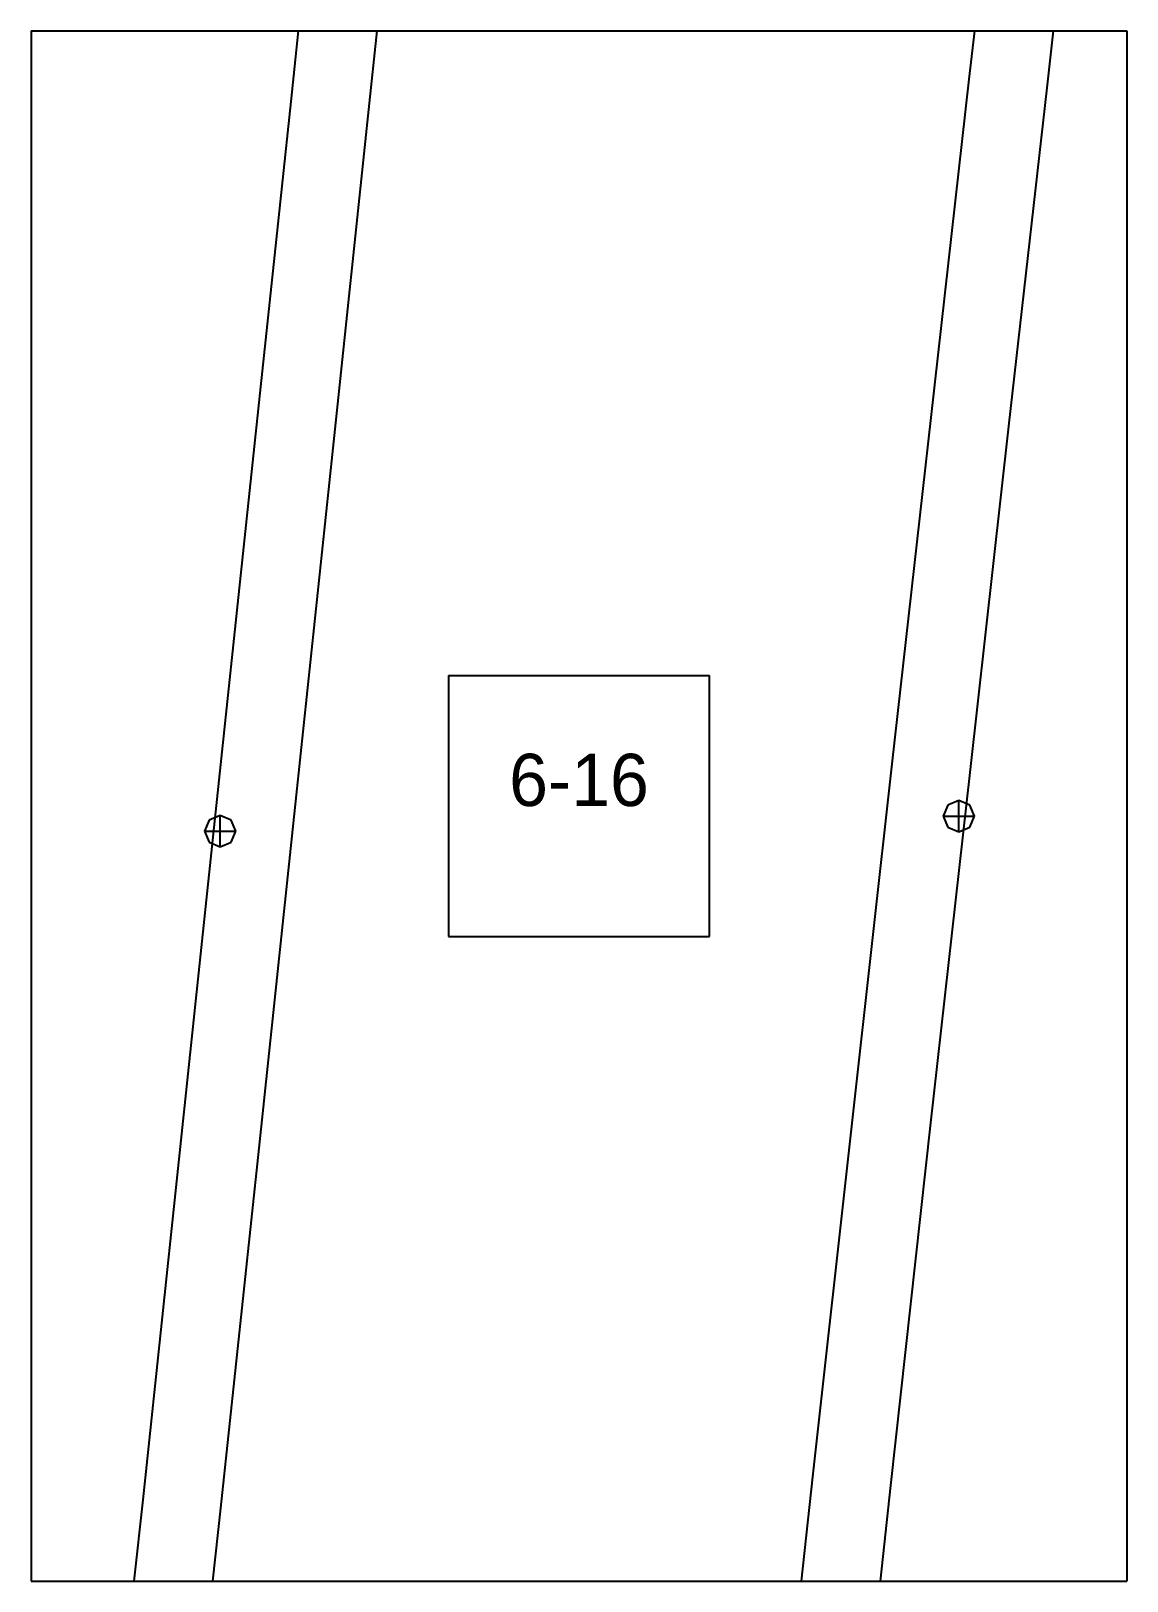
# Paper-space layout 'Plan 6-16' of a CAD drawing. Header units: metres, sheet in millimetres. Extents: x 0 to 210, y 0 to 297.
# The model-space entities are those that its viewports show. They can reach past a viewport. Long polylines and large blocks are cut down to what shows.
import ezdxf
from ezdxf.enums import TextEntityAlignment as Align

# ---------------------------------------------------------------- set-up
doc = ezdxf.new("R2010")
doc.units = ezdxf.units.M
for name, color, linetype in [('default', 7, 'Continuous'), ('TEXTLAYER', 7, 'Continuous'), ('VIEWPORTS', 7, 'Continuous')]:
    doc.layers.add(name, color=color, linetype=linetype)

msp = doc.modelspace()

# ---------------------------------------------------------------- linework, layer by layer
at = {"color": 9}
for p, q in [((3150, -1188), (3150, -1485)), ((3150, -1188), (3150, -1485)), ((3360, -1188), (3360, -1485)), ((3360, -1188), (3360, -1485)), ((2940, -1485), (3150, -1485)), ((2940, -1485), (3150, -1485)), ((3150, -1485), (3360, -1485)), ((3150, -1485), (3150, -1782)), ((3150, -1485), (3360, -1485)), ((3150, -1485), (3150, -1782)), ((3360, -1485), (3570, -1485)), ((3360, -1485), (3360, -1782)), ((3360, -1485), (3570, -1485)), ((3360, -1485), (3360, -1782)), ((3230, -1608.5), (3280, -1608.5)), ((3230, -1608.5), (3230, -1658.5)), ((3280, -1658.5), (3280, -1608.5)), ((3230, -1658.5), (3280, -1658.5)), ((2940, -1782), (3150, -1782)), ((2940, -1782), (3150, -1782)), ((3150, -1782), (3360, -1782)), ((3150, -1782), (3150, -2079)), ((3150, -1782), (3360, -1782)), ((3150, -1782), (3150, -2079)), ((3360, -1782), (3570, -1782)), ((3360, -1782), (3360, -2079)), ((3360, -1782), (3570, -1782)), ((3360, -1782), (3360, -2079))]:
    msp.add_line(p, q, dxfattribs=at)
at = {"layer": 'default', "color": 7, "linetype": 'Continuous'}
for p, q in [((3329.78, -1494.21), (3336.97, -1430.96)), ((3344.69, -1495.89), (3351.87, -1432.65)), ((3199.82, -1498.48), (3206.48, -1435.2)), ((3214.73, -1500.06), (3221.4, -1436.77)), ((3322.47, -1559.07), (3329.78, -1494.21)), ((3337.38, -1560.74), (3344.69, -1495.89)), ((3192.97, -1563.37), (3199.82, -1498.48)), ((3207.89, -1564.95), (3214.73, -1500.06)), ((3315.02, -1625.43), (3322.47, -1559.07)), ((3329.93, -1627.09), (3337.38, -1560.74)), ((3185.95, -1629.77), (3192.97, -1563.37)), ((3200.87, -1631.35), (3207.89, -1564.95)), ((3307.47, -1693.14), (3315.02, -1625.43)), ((3322.38, -1694.79), (3329.93, -1627.09)), ((3178.77, -1697.51), (3185.95, -1629.77)), ((3193.69, -1699.09), (3200.87, -1631.35)), ((3325.67, -1633.31), (3324.79, -1635.43)), ((3327.79, -1632.43), (3325.67, -1633.31)), ((3329.91, -1633.31), (3327.79, -1632.43)), ((3327.79, -1638.43), (3327.79, -1632.43)), ((3330.79, -1635.43), (3329.91, -1633.31)), ((3184.13, -1636.22), (3183.25, -1638.34)), ((3186.25, -1635.34), (3184.13, -1636.22)), ((3188.37, -1636.22), (3186.25, -1635.34)), ((3186.25, -1641.34), (3186.25, -1635.34)), ((3189.25, -1638.34), (3188.37, -1636.22)), ((3324.79, -1635.43), (3325.67, -1637.55)), ((3324.79, -1635.43), (3330.79, -1635.43)), ((3329.91, -1637.55), (3330.79, -1635.43)), ((3183.25, -1638.34), (3189.25, -1638.34)), ((3183.25, -1638.34), (3184.13, -1640.46)), ((3188.37, -1640.46), (3189.25, -1638.34)), ((3325.67, -1637.55), (3327.79, -1638.43)), ((3327.79, -1638.43), (3329.91, -1637.55)), ((3184.13, -1640.46), (3186.25, -1641.34)), ((3186.25, -1641.34), (3188.37, -1640.46)), ((3299.81, -1762.05), (3307.47, -1693.14)), ((3314.72, -1763.7), (3322.38, -1694.79)), ((3171.46, -1766.45), (3178.77, -1697.51)), ((3186.38, -1768.03), (3193.69, -1699.09)), ((3292.25, -1832.07), (3299.81, -1762.05)), ((3307.16, -1833.71), (3314.72, -1763.7)), ((3163.85, -1836.45), (3171.46, -1766.45)), ((3178.76, -1838.04), (3186.38, -1768.03))]:
    msp.add_line(p, q, dxfattribs=at)

# ---------------------------------------------------------------- texts
at = {"layer": 'TEXTLAYER', "color": 1}
msp.add_text('6-16', height=10, dxfattribs=at).set_placement((3255, -1633.5), align=Align.CENTER)

psp = doc.layouts.new('Plan 6-16')

# ---------------------------------------------------------------- viewports
at = {"layer": 'VIEWPORTS'}
psp.add_viewport(center=(105, 148.5), size=(210, 297), view_center_point=(3255, -1633.5), view_height=297, dxfattribs=at)

doc.saveas('drawing.dxf')
